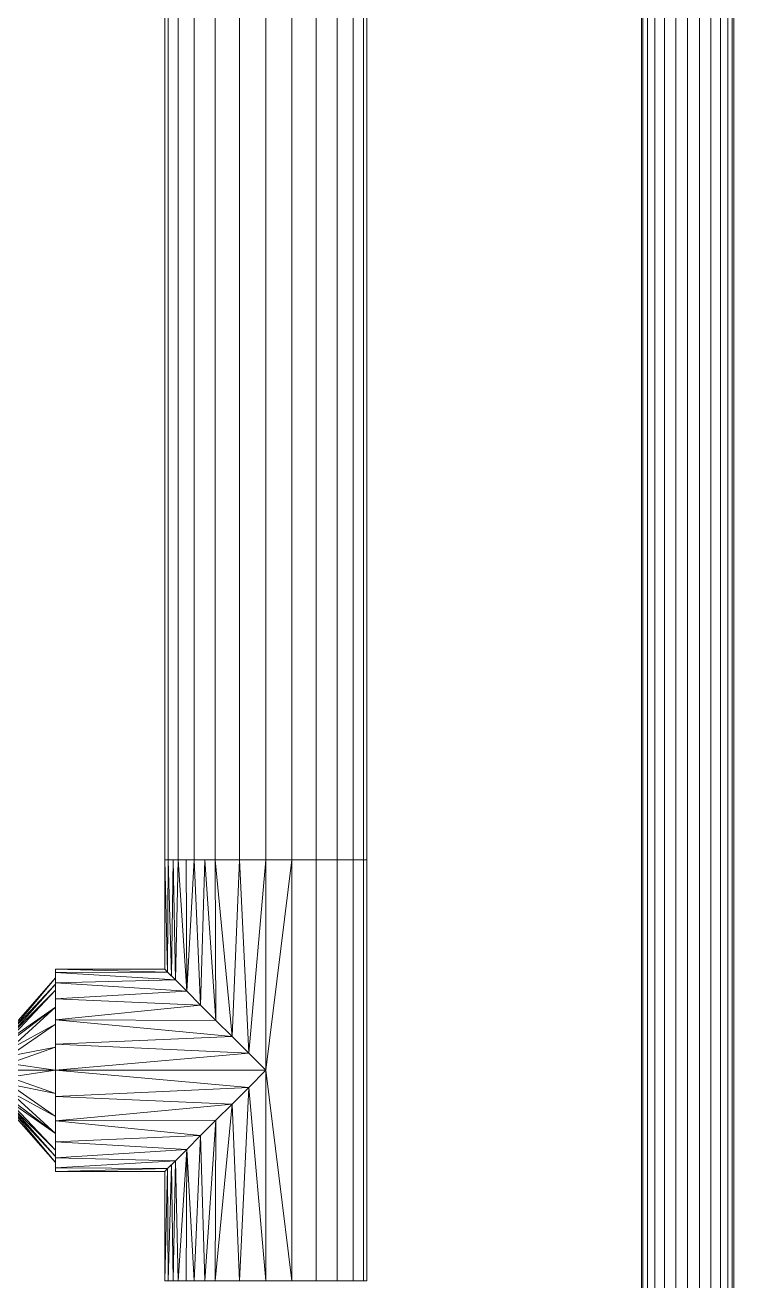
# Model space of a CAD drawing. Header units: inches. Extents: x -3325 to -59, y 5 to 733.
# Drawn here: x -2015.43 to -2005.35, y 449.75 to 467.6 of the extents above; entities that cross this region are included whole.
import ezdxf

# ---------------------------------------------------------------- set-up
doc = ezdxf.new("R2010")
doc.units = ezdxf.units.IN
doc.header["$MEASUREMENT"] = 0
doc.layers.add('P-PIPE', color=10, linetype='Continuous', lineweight=9)

# ---------------------------------------------------------------- blocks, each defined once
blk = doc.blocks.new('Tee - Welded - Generic - Standard-1126622-06 - Fifth Level')
at = {"layer": 'P-PIPE'}
mesh = blk.add_polyface(dxfattribs=at)
corners = [(-2.992, -1.437), (-2.992, -1.388, 0.372), (-2.992, -1.244, 0.719), (-2.992, -1.016, 1.016), (-2.992, -0.719, 1.244), (-2.992, -0.372, 1.388), (-2.992, 0, 1.437), (-2.992, 0.372, 1.388), (-2.992, 0.719, 1.244), (-2.992, 1.016, 1.016), (-2.992, 1.244, 0.719), (-2.992, 1.388, 0.372), (-2.992, 1.437), (-2.992, 1.388, -0.372), (-2.992, 1.244, -0.719), (-2.992, 1.016, -1.016), (-2.992, 0.719, -1.244), (-2.992, 0.372, -1.388), (-2.992, 0, -1.437), (-2.992, -0.372, -1.388), (-2.992, -0.719, -1.244), (-2.992, -1.016, -1.016), (-2.992, -1.244, -0.719), (-2.992, -1.388, -0.372)]
mesh.append_faces([[corners[k] for k in face] for face in [(10, 7, 8, 9)]], dxfattribs={"vtx0": -1})
mesh.append_faces([[corners[k] for k in face] for face in [(0, 3, 6)]], dxfattribs={"vtx0": -1, "vtx1": -1, "vtx2": -1})
mesh.append_faces([[corners[k] for k in face] for face in [(13, 18, 22, 23)]], dxfattribs={"vtx0": -1, "vtx1": -1, "vtx3": -1})
mesh.append_faces([[corners[k] for k in face] for face in [(18, 21, 22), (13, 23, 0, 12)]], dxfattribs={"vtx0": -1, "vtx2": -1})
mesh.append_faces([[corners[k] for k in face] for face in [(6, 7, 12, 0)]], dxfattribs={"vtx1": -1, "vtx2": -1, "vtx3": -1})
mesh.append_faces([[corners[k] for k in face] for face in [(16, 17, 18, 15), (19, 20, 21, 18)]], dxfattribs={"vtx2": -1})
mesh.append_faces([[corners[k] for k in face] for face in [(13, 14, 15, 18), (10, 11, 12, 7)]], dxfattribs={"vtx2": -1, "vtx3": -1})
mesh.append_faces([[corners[k] for k in face] for face in [(0, 1, 2, 3), (3, 4, 5, 6)]], dxfattribs={"vtx3": -1})
mesh = blk.add_polyface(dxfattribs=at)
corners = [(-2.992, 1.437), (-2.992, 1.388, 0.372), (-2.992, 1.244, 0.719), (-2.992, 1.016, 1.016), (-2.992, 0.719, 1.244), (-2.992, 0.372, 1.388), (-2.992, 0, 1.437), (-2.992, -0.372, 1.388), (-2.992, -0.719, 1.244), (-2.992, -1.016, 1.016), (-2.992, -1.244, 0.719), (-2.992, -1.388, 0.372), (-2.992, -1.437), (-1.437, -1.437), (-1.397, -1.397, 0.338), (-1.286, -1.286, 0.642), (-1.123, -1.123, 0.896), (-0.927, -0.927, 1.098), (-0.71, -0.71, 1.249), (-0.48, -0.48, 1.355), (-0.242, -0.242, 1.417), (0, 0, 1.437), (0.242, -0.242, 1.417), (0.48, -0.48, 1.355), (0.71, -0.71, 1.249), (0.927, -0.927, 1.098), (1.123, -1.123, 0.896), (1.286, -1.286, 0.642), (1.397, -1.397, 0.338), (1.437, -1.437), (2.992, -1.437), (2.992, -1.388, 0.372), (2.992, -1.244, 0.719), (2.992, -1.016, 1.016), (2.992, -0.719, 1.244), (2.992, -0.372, 1.388), (2.992, 0, 1.437), (2.992, 0.372, 1.388), (2.992, 0.719, 1.244), (2.992, 1.016, 1.016), (2.992, 1.244, 0.719), (2.992, 1.388, 0.372), (2.992, 1.437), (-2.992, -0.867, 1.13), (-2.992, -1.13, 0.867), (-2.992, -1.316, 0.545), (2.992, -1.316, 0.545), (2.992, -1.13, 0.867), (2.992, -0.867, 1.13), (1.341, -1.341, 0.49), (-1.341, -1.341, 0.49)]
mesh.append_faces([[corners[k] for k in face] for face in [(14, 12, 13)]], dxfattribs={"vtx0": -1})
mesh.append_faces([[corners[k] for k in face] for face in [(34, 24, 48), (33, 26, 47), (26, 33, 25), (11, 50, 45), (15, 45, 50), (12, 14, 11), (9, 17, 43), (16, 10, 15), (24, 34, 23), (22, 36, 21), (20, 7, 19), (7, 20, 6), (18, 43, 17)]], dxfattribs={"vtx0": -1, "vtx1": -1})
mesh.append_faces([[corners[k] for k in face] for face in [(32, 26, 27), (25, 33, 48), (11, 14, 50), (18, 8, 43), (16, 44, 10), (46, 27, 49), (48, 24, 25), (31, 49, 28), (16, 9, 44), (23, 34, 35), (15, 10, 45), (21, 5, 6), (26, 32, 47)]], dxfattribs={"vtx0": -1, "vtx2": -1})
mesh.append_faces([[corners[k] for k in face] for face in [(21, 36, 37, 5)]], dxfattribs={"vtx0": -1, "vtx2": -1, "vtx3": -1})
mesh.append_faces([[corners[k] for k in face] for face in [(30, 31, 28), (31, 46, 49), (46, 32, 27), (16, 17, 9), (18, 19, 8), (35, 36, 22), (22, 23, 35), (20, 21, 6), (7, 8, 19)]], dxfattribs={"vtx1": -1, "vtx2": -1})
mesh.append_faces([[corners[k] for k in face] for face in [(39, 40, 2, 3), (40, 41, 1, 2), (37, 38, 4, 5), (38, 39, 3, 4)]], dxfattribs={"vtx1": -1, "vtx3": -1})
mesh.append_faces([[corners[k] for k in face] for face in [(28, 29, 30)]], dxfattribs={"vtx2": -1})
mesh.append_faces([[corners[k] for k in face] for face in [(41, 42, 0, 1)]], dxfattribs={"vtx3": -1})
mesh = blk.add_polyface(dxfattribs=at)
corners = [(-2.992, -1.437), (-2.992, -1.388, -0.372), (-2.992, -1.244, -0.719), (-2.992, -1.016, -1.016), (-2.992, -0.719, -1.244), (-2.992, -0.372, -1.388), (-2.992, 0, -1.437), (-2.992, 0.372, -1.388), (-2.992, 0.719, -1.244), (-2.992, 1.016, -1.016), (-2.992, 1.244, -0.719), (-2.992, 1.388, -0.372), (-2.992, 1.437), (2.992, 1.437), (2.992, 1.388, -0.372), (2.992, 1.244, -0.719), (2.992, 1.016, -1.016), (2.992, 0.719, -1.244), (2.992, 0.372, -1.388), (2.992, 0, -1.437), (2.992, -0.372, -1.388), (2.992, -0.719, -1.244), (2.992, -1.016, -1.016), (2.992, -1.244, -0.719), (2.992, -1.388, -0.372), (2.992, -1.437), (1.437, -1.437), (1.397, -1.397, -0.338), (1.286, -1.286, -0.642), (1.123, -1.123, -0.896), (0.927, -0.927, -1.098), (0.71, -0.71, -1.249), (0.48, -0.48, -1.355), (0.242, -0.242, -1.417), (0, 0, -1.437), (-0.242, -0.242, -1.417), (-0.48, -0.48, -1.355), (-0.71, -0.71, -1.249), (-0.927, -0.927, -1.098), (-1.123, -1.123, -0.896), (-1.286, -1.286, -0.642), (-1.397, -1.397, -0.338), (-1.437, -1.437), (-2.992, -1.316, -0.545), (-2.992, -1.13, -0.867), (-2.992, -0.867, -1.13), (2.992, -0.867, -1.13), (2.992, -1.13, -0.867), (2.992, -1.316, -0.545), (-1.341, -1.341, -0.49), (1.341, -1.341, -0.49)]
mesh.append_faces([[corners[k] for k in face] for face in [(33, 20, 32), (6, 35, 5), (31, 46, 30), (28, 48, 50), (38, 45, 37), (24, 50, 48), (3, 39, 44), (37, 4, 36), (1, 41, 0), (40, 2, 39)]], dxfattribs={"vtx0": -1, "vtx1": -1})
mesh.append_faces([[corners[k] for k in face] for face in [(11, 14, 15, 10), (38, 3, 45), (19, 33, 34), (1, 49, 41), (39, 2, 44), (36, 4, 5), (43, 40, 49), (31, 21, 46), (21, 31, 32), (24, 27, 50), (27, 24, 25), (23, 28, 29), (3, 38, 39), (28, 23, 48), (40, 43, 2), (29, 22, 47)]], dxfattribs={"vtx0": -1, "vtx2": -1})
mesh.append_faces([[corners[k] for k in face] for face in [(34, 6, 7, 18)]], dxfattribs={"vtx0": -1, "vtx2": -1, "vtx3": -1})
mesh.append_faces([[corners[k] for k in face] for face in [(26, 27, 25)]], dxfattribs={"vtx1": -1})
mesh.append_faces([[corners[k] for k in face] for face in [(19, 20, 33), (18, 19, 34), (20, 21, 32), (35, 36, 5), (34, 35, 6), (46, 22, 30), (29, 30, 22), (47, 23, 29), (45, 4, 37), (1, 43, 49)]], dxfattribs={"vtx1": -1, "vtx2": -1})
mesh.append_faces([[corners[k] for k in face] for face in [(15, 16, 9, 10), (16, 17, 8, 9), (17, 18, 7, 8)]], dxfattribs={"vtx1": -1, "vtx3": -1})
mesh.append_faces([[corners[k] for k in face] for face in [(12, 13, 14, 11), (41, 42, 0)]], dxfattribs={"vtx2": -1})
mesh = blk.add_polyface(dxfattribs=at)
corners = [(2.992, -1.437), (2.992, -1.388, -0.372), (2.992, -1.244, -0.719), (2.992, -1.016, -1.016), (2.992, -0.719, -1.244), (2.992, -0.372, -1.388), (2.992, 0, -1.437), (2.992, 0.372, -1.388), (2.992, 0.719, -1.244), (2.992, 1.016, -1.016), (2.992, 1.244, -0.719), (2.992, 1.388, -0.372), (2.992, 1.437), (2.992, 1.388, 0.372), (2.992, 1.244, 0.719), (2.992, 1.016, 1.016), (2.992, 0.719, 1.244), (2.992, 0.372, 1.388), (2.992, 0, 1.437), (2.992, -0.372, 1.388), (2.992, -0.719, 1.244), (2.992, -1.016, 1.016), (2.992, -1.244, 0.719), (2.992, -1.388, 0.372)]
mesh.append_faces([[corners[k] for k in face] for face in [(16, 14, 15)]], dxfattribs={"vtx0": -1})
mesh.append_faces([[corners[k] for k in face] for face in [(3, 6, 2)]], dxfattribs={"vtx0": -1, "vtx1": -1})
mesh.append_faces([[corners[k] for k in face] for face in [(18, 21, 11)]], dxfattribs={"vtx0": -1, "vtx1": -1, "vtx2": -1})
mesh.append_faces([[corners[k] for k in face] for face in [(6, 9, 21, 2), (18, 11, 14, 16)]], dxfattribs={"vtx0": -1, "vtx1": -1, "vtx2": -1, "vtx3": -1})
mesh.append_faces([[corners[k] for k in face] for face in [(21, 0, 1, 2)]], dxfattribs={"vtx0": -1, "vtx3": -1})
mesh.append_faces([[corners[k] for k in face] for face in [(17, 18, 16)]], dxfattribs={"vtx1": -1})
mesh.append_faces([[corners[k] for k in face] for face in [(12, 13, 14, 11), (22, 23, 0, 21), (19, 20, 21, 18)]], dxfattribs={"vtx2": -1})
mesh.append_faces([[corners[k] for k in face] for face in [(9, 10, 11, 21)]], dxfattribs={"vtx2": -1, "vtx3": -1})
mesh.append_faces([[corners[k] for k in face] for face in [(6, 7, 8, 9), (3, 4, 5, 6)]], dxfattribs={"vtx3": -1})
mesh = blk.add_polyface(dxfattribs=at)
corners = [(-1.437, -2.992), (-1.388, -2.992, 0.372), (-1.244, -2.992, 0.719), (-1.016, -2.992, 1.016), (-0.719, -2.992, 1.244), (-0.372, -2.992, 1.388), (0, -2.992, 1.437), (0.372, -2.992, 1.388), (0.719, -2.992, 1.244), (1.016, -2.992, 1.016), (1.244, -2.992, 0.719), (1.388, -2.992, 0.372), (1.437, -2.992), (1.437, -1.437), (1.397, -1.397, 0.338), (1.286, -1.286, 0.642), (1.123, -1.123, 0.896), (0.927, -0.927, 1.098), (0.71, -0.71, 1.249), (0.48, -0.48, 1.355), (0.242, -0.242, 1.417), (0, 0, 1.437), (-0.242, -0.242, 1.417), (-0.48, -0.48, 1.355), (-0.71, -0.71, 1.249), (-0.927, -0.927, 1.098), (-1.123, -1.123, 0.896), (-1.286, -1.286, 0.642), (-1.397, -1.397, 0.338), (-1.437, -1.437)]
mesh.append_faces([[corners[k] for k in face] for face in [(1, 28, 0), (27, 2, 26), (23, 5, 22), (25, 4, 24), (8, 19, 7), (17, 9, 16)]], dxfattribs={"vtx0": -1, "vtx1": -1})
mesh.append_faces([[corners[k] for k in face] for face in [(26, 2, 3), (27, 1, 2), (23, 4, 5), (6, 21, 22), (22, 5, 6), (20, 6, 7), (16, 9, 10), (17, 8, 9), (14, 11, 12), (6, 20, 21)]], dxfattribs={"vtx0": -1, "vtx2": -1})
mesh.append_faces([[corners[k] for k in face] for face in [(13, 14, 12)]], dxfattribs={"vtx1": -1})
mesh.append_faces([[corners[k] for k in face] for face in [(3, 4, 25), (27, 28, 1), (25, 26, 3), (23, 24, 4), (10, 11, 15), (17, 18, 8), (19, 20, 7), (18, 19, 8), (15, 16, 10), (14, 15, 11)]], dxfattribs={"vtx1": -1, "vtx2": -1})
mesh.append_faces([[corners[k] for k in face] for face in [(28, 29, 0)]], dxfattribs={"vtx2": -1})
mesh = blk.add_polyface(dxfattribs=at)
corners = [(1.437, -2.992), (1.388, -2.992, -0.372), (1.244, -2.992, -0.719), (1.016, -2.992, -1.016), (0.719, -2.992, -1.244), (0.372, -2.992, -1.388), (0, -2.992, -1.437), (-0.372, -2.992, -1.388), (-0.719, -2.992, -1.244), (-1.016, -2.992, -1.016), (-1.244, -2.992, -0.719), (-1.388, -2.992, -0.372), (-1.437, -2.992), (-1.437, -1.437), (-1.397, -1.397, -0.338), (-1.286, -1.286, -0.642), (-1.123, -1.123, -0.896), (-0.927, -0.927, -1.098), (-0.71, -0.71, -1.249), (-0.48, -0.48, -1.355), (-0.242, -0.242, -1.417), (0, 0, -1.437), (0.242, -0.242, -1.417), (0.48, -0.48, -1.355), (0.71, -0.71, -1.249), (0.927, -0.927, -1.098), (1.123, -1.123, -0.896), (1.286, -1.286, -0.642), (1.397, -1.397, -0.338), (1.437, -1.437)]
mesh.append_faces([[corners[k] for k in face] for face in [(1, 28, 0), (3, 26, 2), (27, 2, 26), (23, 5, 22), (25, 4, 24), (8, 19, 7), (17, 9, 16)]], dxfattribs={"vtx0": -1, "vtx1": -1})
mesh.append_faces([[corners[k] for k in face] for face in [(27, 1, 2), (23, 4, 5), (6, 21, 22), (22, 5, 6), (20, 6, 7), (16, 9, 10), (17, 8, 9), (14, 11, 12), (6, 20, 21)]], dxfattribs={"vtx0": -1, "vtx2": -1})
mesh.append_faces([[corners[k] for k in face] for face in [(29, 0, 28), (13, 14, 12)]], dxfattribs={"vtx1": -1})
mesh.append_faces([[corners[k] for k in face] for face in [(3, 4, 25), (27, 28, 1), (25, 26, 3), (23, 24, 4), (10, 11, 15), (17, 18, 8), (19, 20, 7), (18, 19, 8), (15, 16, 10), (14, 15, 11)]], dxfattribs={"vtx1": -1, "vtx2": -1})
mesh = blk.add_polyface(dxfattribs=at)
corners = [(-1.437, -2.992), (-1.388, -2.992, -0.372), (-1.244, -2.992, -0.719), (-1.016, -2.992, -1.016), (-0.719, -2.992, -1.244), (-0.372, -2.992, -1.388), (0, -2.992, -1.437), (0.372, -2.992, -1.388), (0.719, -2.992, -1.244), (1.016, -2.992, -1.016), (1.244, -2.992, -0.719), (1.388, -2.992, -0.372), (1.437, -2.992), (1.388, -2.992, 0.372), (1.244, -2.992, 0.719), (1.016, -2.992, 1.016), (0.719, -2.992, 1.244), (0.372, -2.992, 1.388), (0, -2.992, 1.437), (-0.372, -2.992, 1.388), (-0.719, -2.992, 1.244), (-1.016, -2.992, 1.016), (-1.244, -2.992, 0.719), (-1.388, -2.992, 0.372)]
mesh.append_faces([[corners[k] for k in face] for face in [(0, 22, 23)]], dxfattribs={"vtx0": -1})
mesh.append_faces([[corners[k] for k in face] for face in [(3, 6, 2), (16, 18, 14, 15)]], dxfattribs={"vtx0": -1, "vtx1": -1})
mesh.append_faces([[corners[k] for k in face] for face in [(2, 6, 9, 11)]], dxfattribs={"vtx0": -1, "vtx1": -1, "vtx2": -1, "vtx3": -1})
mesh.append_faces([[corners[k] for k in face] for face in [(0, 14, 21, 22)]], dxfattribs={"vtx0": -1, "vtx1": -1, "vtx3": -1})
mesh.append_faces([[corners[k] for k in face] for face in [(2, 11, 12)]], dxfattribs={"vtx0": -1, "vtx2": -1})
mesh.append_faces([[corners[k] for k in face] for face in [(17, 18, 16)]], dxfattribs={"vtx1": -1})
mesh.append_faces([[corners[k] for k in face] for face in [(18, 19, 14)]], dxfattribs={"vtx1": -1, "vtx2": -1})
mesh.append_faces([[corners[k] for k in face] for face in [(9, 10, 11)]], dxfattribs={"vtx2": -1})
mesh.append_faces([[corners[k] for k in face] for face in [(0, 1, 2, 14), (12, 13, 14, 2), (19, 20, 21, 14)]], dxfattribs={"vtx2": -1, "vtx3": -1})
mesh.append_faces([[corners[k] for k in face] for face in [(6, 7, 8, 9), (3, 4, 5, 6)]], dxfattribs={"vtx3": -1})
blk = doc.blocks.new('Transition - Generic - Plumbing-CW-1127470-06 - Fifth Level')
at = {"layer": 'P-PIPE'}
mesh = blk.add_polyface(dxfattribs=at)
corners = [(0, -1.312), (0, -1.137, 0.656), (0, -0.656, 1.137), (0, 0, 1.312), (0, 0.656, 1.137), (0, 1.137, 0.656), (0, 1.312), (0, 1.137, -0.656), (0, 0.656, -1.137), (0, 0, -1.312), (0, -0.656, -1.137), (0, -1.137, -0.656)]
mesh.append_faces([[corners[k] for k in face] for face in [(0, 10, 11)]], dxfattribs={"vtx0": -1})
mesh.append_faces([[corners[k] for k in face] for face in [(0, 5, 9, 10)]], dxfattribs={"vtx0": -1, "vtx1": -1, "vtx3": -1})
mesh.append_faces([[corners[k] for k in face] for face in [(5, 7, 8, 9)]], dxfattribs={"vtx0": -1, "vtx3": -1})
mesh.append_faces([[corners[k] for k in face] for face in [(5, 6, 7)]], dxfattribs={"vtx2": -1})
mesh.append_faces([[corners[k] for k in face] for face in [(3, 4, 5, 0)]], dxfattribs={"vtx2": -1, "vtx3": -1})
mesh.append_faces([[corners[k] for k in face] for face in [(0, 1, 2, 3)]], dxfattribs={"vtx3": -1})
mesh = blk.add_polyface(dxfattribs=at)
corners = [(0, -1.312), (0, -1.137, -0.656), (0, -0.656, -1.137), (0, 0, -1.312), (0, 0.656, -1.137), (0, 1.137, -0.656), (0, 1.312), (0.656, 0.562), (0.656, 0.398, -0.398), (0.656, 0, -0.562), (0.656, -0.398, -0.398), (0.656, -0.562), (0.656, 0.48, -0.199), (0.656, 0.199, -0.48), (0.656, -0.199, -0.48), (0.656, -0.48, -0.199), (0, 0.328, -1.225), (0.656, 0.099, -0.521), (0.656, 0.439, -0.298), (0, 1.225, -0.328), (0.656, 0.521, -0.099), (0, -0.328, -1.225), (0.656, -0.298, -0.439), (0, -1.225, -0.328), (0.656, -0.521, -0.099), (0.656, -0.439, -0.298), (0.656, 0.298, -0.439), (0.656, -0.099, -0.521), (0, -0.896, -0.896), (0, 0.896, -0.896)]
mesh.append_faces([[corners[k] for k in face] for face in [(0, 24, 11)]], dxfattribs={"vtx0": -1})
mesh.append_faces([[corners[k] for k in face] for face in [(27, 3, 9), (28, 25, 1), (3, 27, 21), (25, 28, 10), (4, 13, 16), (29, 26, 4), (26, 29, 8), (5, 18, 29), (6, 20, 19), (1, 15, 23), (2, 22, 28)]], dxfattribs={"vtx0": -1, "vtx1": -1})
mesh.append_faces([[corners[k] for k in face] for face in [(5, 12, 18), (2, 14, 22), (3, 17, 9), (12, 5, 19), (19, 20, 12), (23, 15, 24), (24, 0, 23), (16, 13, 17), (14, 2, 21)]], dxfattribs={"vtx0": -1, "vtx2": -1})
mesh.append_faces([[corners[k] for k in face] for face in [(7, 20, 6)]], dxfattribs={"vtx1": -1})
mesh.append_faces([[corners[k] for k in face] for face in [(18, 8, 29), (3, 16, 17), (22, 10, 28), (25, 15, 1), (26, 13, 4), (27, 14, 21)]], dxfattribs={"vtx1": -1, "vtx2": -1})
mesh = blk.add_polyface(dxfattribs=at)
corners = [(0, 1.312), (0, 1.137, 0.656), (0, 0.656, 1.137), (0, 0, 1.312), (0, -0.656, 1.137), (0, -1.137, 0.656), (0, -1.312), (0.656, -0.562), (0.656, -0.398, 0.398), (0.656, 0, 0.562), (0.656, 0.398, 0.398), (0.656, 0.562), (0.656, -0.48, 0.199), (0.656, -0.199, 0.48), (0.656, 0.199, 0.48), (0.656, 0.48, 0.199), (0, -0.328, 1.225), (0.656, -0.099, 0.521), (0.656, -0.439, 0.298), (0, -1.225, 0.328), (0.656, -0.521, 0.099), (0, 0.328, 1.225), (0.656, 0.298, 0.439), (0, 1.225, 0.328), (0.656, 0.521, 0.099), (0.656, 0.439, 0.298), (0.656, -0.298, 0.439), (0.656, 0.099, 0.521), (0, 0.896, 0.896), (0, -0.896, 0.896)]
mesh.append_faces([[corners[k] for k in face] for face in [(0, 24, 11)]], dxfattribs={"vtx0": -1})
mesh.append_faces([[corners[k] for k in face] for face in [(27, 3, 9), (28, 25, 1), (3, 27, 21), (25, 28, 10), (4, 13, 16), (29, 26, 4), (26, 29, 8), (5, 18, 29), (6, 20, 19), (1, 15, 23), (2, 22, 28)]], dxfattribs={"vtx0": -1, "vtx1": -1})
mesh.append_faces([[corners[k] for k in face] for face in [(5, 12, 18), (2, 14, 22), (3, 17, 9), (12, 5, 19), (19, 20, 12), (23, 15, 24), (24, 0, 23), (16, 13, 17), (14, 2, 21)]], dxfattribs={"vtx0": -1, "vtx2": -1})
mesh.append_faces([[corners[k] for k in face] for face in [(7, 20, 6)]], dxfattribs={"vtx1": -1})
mesh.append_faces([[corners[k] for k in face] for face in [(18, 8, 29), (3, 16, 17), (22, 10, 28), (25, 15, 1), (26, 13, 4), (27, 14, 21)]], dxfattribs={"vtx1": -1, "vtx2": -1})
mesh = blk.add_polyface(dxfattribs=at)
corners = [(0.656, -0.562), (0.656, -0.398, -0.398), (0.656, 0, -0.562), (0.656, 0.398, -0.398), (0.656, 0.562), (0.656, 0.398, 0.398), (0.656, 0, 0.562), (0.656, -0.398, 0.398)]
mesh.append_faces([[corners[k] for k in face] for face in [(2, 4, 7, 1)]], dxfattribs={"vtx0": -1, "vtx1": -1, "vtx2": -1})
mesh.append_faces([[corners[k] for k in face] for face in [(3, 4, 2)]], dxfattribs={"vtx1": -1})
mesh.append_faces([[corners[k] for k in face] for face in [(5, 6, 7, 4), (7, 0, 1)]], dxfattribs={"vtx2": -1})

msp = doc.modelspace()

# ---------------------------------------------------------------- linework, layer by layer
at = {"layer": 'P-PIPE', "color": 1}
for p, q in [((-2006.003, 587.43, 1076), (-2006.003, 373.239, 1076)), ((-2006.003, 587.43, 1076), (-2006.003, 373.239, 1076)), ((-2012.003, 572.751, 1076), (-2012.003, 455.735, 1076)), ((-2012.003, 572.751, 1076), (-2012.003, 455.735, 1076)), ((-2012.003, 449.751, 1076), (-2012.003, 455.735, 1076)), ((-2014.995, 452.743, 1076), (-2015.651, 452.743, 1076)), ((-2014.995, 452.743, 1076), (-2012.003, 452.743, 1076))]:
    msp.add_line(p, q, dxfattribs=at)

# ---------------------------------------------------------------- block references
at = {"layer": 'P-PIPE', "color": 1, "extrusion": (0, 0, -1), "rotation": 90}
msp.add_blockref('Tee - Welded - Generic - Standard-1126622-06 - Fifth Level', (2012.003, 452.743, -1076), dxfattribs=at)
at = {"layer": 'P-PIPE', "color": 1, "rotation": 180}
msp.add_blockref('Transition - Generic - Plumbing-CW-1127470-06 - Fifth Level', (-2014.995, 452.743, 1076), dxfattribs=at)

# ---------------------------------------------------------------- meshes
at = {"layer": 'P-PIPE', "color": 1}
mesh = msp.add_polyface(dxfattribs=at)
corners = [(-2006.003, 587.43, 1076.658), (-2006.173, 587.43, 1076.635), (-2006.331, 587.43, 1076.569), (-2006.468, 587.43, 1076.465), (-2006.572, 587.43, 1076.329), (-2006.638, 587.43, 1076.17), (-2006.66, 587.43, 1076), (-2006.66, 373.239, 1076), (-2006.638, 373.239, 1076.17), (-2006.572, 373.239, 1076.329), (-2006.468, 373.239, 1076.465), (-2006.331, 373.239, 1076.569), (-2006.173, 373.239, 1076.635), (-2006.003, 373.239, 1076.658)]
mesh.append_faces([[corners[k] for k in face] for face in [(8, 9, 4, 5), (3, 4, 9, 10), (11, 12, 1, 2), (2, 3, 10, 11)]], dxfattribs={"vtx1": -1, "vtx3": -1, "color": 1})
mesh.append_faces([[corners[k] for k in face] for face in [(6, 7, 8, 5)]], dxfattribs={"vtx2": -1, "color": 1})
mesh.append_faces([[corners[k] for k in face] for face in [(12, 13, 0, 1)]], dxfattribs={"vtx3": -1, "color": 1})
mesh = msp.add_polyface(dxfattribs=at)
corners = [(-2006.66, 587.43, 1076), (-2006.638, 587.43, 1075.83), (-2006.572, 587.43, 1075.671), (-2006.468, 587.43, 1075.535), (-2006.331, 587.43, 1075.431), (-2006.173, 587.43, 1075.365), (-2006.003, 587.43, 1075.343), (-2006.003, 373.239, 1075.343), (-2006.173, 373.239, 1075.365), (-2006.331, 373.239, 1075.431), (-2006.468, 373.239, 1075.535), (-2006.572, 373.239, 1075.671), (-2006.638, 373.239, 1075.83), (-2006.66, 373.239, 1076)]
mesh.append_faces([[corners[k] for k in face] for face in [(7, 8, 5, 6)]], dxfattribs={"vtx1": -1, "color": 1})
mesh.append_faces([[corners[k] for k in face] for face in [(8, 9, 4, 5), (3, 4, 9, 10), (11, 12, 1, 2), (2, 3, 10, 11)]], dxfattribs={"vtx1": -1, "vtx3": -1, "color": 1})
mesh.append_faces([[corners[k] for k in face] for face in [(12, 13, 0, 1)]], dxfattribs={"vtx3": -1, "color": 1})
mesh = msp.add_polyface(dxfattribs=at)
corners = [(-2005.345, 587.43, 1076), (-2005.368, 587.43, 1076.17), (-2005.433, 587.43, 1076.329), (-2005.538, 587.43, 1076.465), (-2005.674, 587.43, 1076.569), (-2005.833, 587.43, 1076.635), (-2006.003, 587.43, 1076.658), (-2006.003, 373.239, 1076.658), (-2005.833, 373.239, 1076.635), (-2005.674, 373.239, 1076.569), (-2005.538, 373.239, 1076.465), (-2005.433, 373.239, 1076.329), (-2005.368, 373.239, 1076.17), (-2005.345, 373.239, 1076)]
mesh.append_faces([[corners[k] for k in face] for face in [(7, 8, 5, 6)]], dxfattribs={"vtx1": -1, "color": 1})
mesh.append_faces([[corners[k] for k in face] for face in [(8, 9, 4, 5), (3, 4, 9, 10), (11, 12, 1, 2), (2, 3, 10, 11)]], dxfattribs={"vtx1": -1, "vtx3": -1, "color": 1})
mesh.append_faces([[corners[k] for k in face] for face in [(12, 13, 0, 1)]], dxfattribs={"vtx3": -1, "color": 1})
mesh = msp.add_polyface(dxfattribs=at)
corners = [(-2006.003, 587.43, 1075.343), (-2005.833, 587.43, 1075.365), (-2005.674, 587.43, 1075.431), (-2005.538, 587.43, 1075.535), (-2005.433, 587.43, 1075.671), (-2005.368, 587.43, 1075.83), (-2005.345, 587.43, 1076), (-2005.345, 373.239, 1076), (-2005.368, 373.239, 1075.83), (-2005.433, 373.239, 1075.671), (-2005.538, 373.239, 1075.535), (-2005.674, 373.239, 1075.431), (-2005.833, 373.239, 1075.365), (-2006.003, 373.239, 1075.343)]
mesh.append_faces([[corners[k] for k in face] for face in [(7, 8, 5, 6)]], dxfattribs={"vtx1": -1, "color": 1})
mesh.append_faces([[corners[k] for k in face] for face in [(8, 9, 4, 5), (3, 4, 9, 10), (11, 12, 1, 2), (2, 3, 10, 11)]], dxfattribs={"vtx1": -1, "vtx3": -1, "color": 1})
mesh.append_faces([[corners[k] for k in face] for face in [(12, 13, 0, 1)]], dxfattribs={"vtx3": -1, "color": 1})
mesh = msp.add_polyface(dxfattribs=at)
corners = [(-2012.003, 572.751, 1077.438), (-2012.375, 572.751, 1077.389), (-2012.721, 572.751, 1077.245), (-2013.019, 572.751, 1077.016), (-2013.248, 572.751, 1076.719), (-2013.391, 572.751, 1076.372), (-2013.44, 572.751, 1076), (-2013.44, 455.735, 1076), (-2013.391, 455.735, 1076.372), (-2013.248, 455.735, 1076.719), (-2013.019, 455.735, 1077.016), (-2012.721, 455.735, 1077.245), (-2012.375, 455.735, 1077.389), (-2012.003, 455.735, 1077.438)]
mesh.append_faces([[corners[k] for k in face] for face in [(8, 9, 4, 5), (3, 4, 9, 10), (11, 12, 1, 2), (2, 3, 10, 11)]], dxfattribs={"vtx1": -1, "vtx3": -1, "color": 1})
mesh.append_faces([[corners[k] for k in face] for face in [(6, 7, 8, 5)]], dxfattribs={"vtx2": -1, "color": 1})
mesh.append_faces([[corners[k] for k in face] for face in [(12, 13, 0, 1)]], dxfattribs={"vtx3": -1, "color": 1})
mesh = msp.add_polyface(dxfattribs=at)
corners = [(-2013.44, 572.751, 1076), (-2013.391, 572.751, 1075.628), (-2013.248, 572.751, 1075.281), (-2013.019, 572.751, 1074.984), (-2012.721, 572.751, 1074.755), (-2012.375, 572.751, 1074.611), (-2012.003, 572.751, 1074.562), (-2012.003, 455.735, 1074.562), (-2012.375, 455.735, 1074.611), (-2012.721, 455.735, 1074.755), (-2013.019, 455.735, 1074.984), (-2013.248, 455.735, 1075.281), (-2013.391, 455.735, 1075.628), (-2013.44, 455.735, 1076)]
mesh.append_faces([[corners[k] for k in face] for face in [(7, 8, 5, 6)]], dxfattribs={"vtx1": -1, "color": 1})
mesh.append_faces([[corners[k] for k in face] for face in [(8, 9, 4, 5), (3, 4, 9, 10), (11, 12, 1, 2), (2, 3, 10, 11)]], dxfattribs={"vtx1": -1, "vtx3": -1, "color": 1})
mesh.append_faces([[corners[k] for k in face] for face in [(12, 13, 0, 1)]], dxfattribs={"vtx3": -1, "color": 1})
mesh = msp.add_polyface(dxfattribs=at)
corners = [(-2010.565, 572.751, 1076), (-2010.614, 572.751, 1076.372), (-2010.758, 572.751, 1076.719), (-2010.986, 572.751, 1077.016), (-2011.284, 572.751, 1077.245), (-2011.631, 572.751, 1077.389), (-2012.003, 572.751, 1077.438), (-2012.003, 455.735, 1077.438), (-2011.631, 455.735, 1077.389), (-2011.284, 455.735, 1077.245), (-2010.986, 455.735, 1077.016), (-2010.758, 455.735, 1076.719), (-2010.614, 455.735, 1076.372), (-2010.565, 455.735, 1076)]
mesh.append_faces([[corners[k] for k in face] for face in [(7, 8, 5, 6)]], dxfattribs={"vtx1": -1, "color": 1})
mesh.append_faces([[corners[k] for k in face] for face in [(8, 9, 4, 5), (3, 4, 9, 10), (11, 12, 1, 2), (2, 3, 10, 11)]], dxfattribs={"vtx1": -1, "vtx3": -1, "color": 1})
mesh.append_faces([[corners[k] for k in face] for face in [(12, 13, 0, 1)]], dxfattribs={"vtx3": -1, "color": 1})
mesh = msp.add_polyface(dxfattribs=at)
corners = [(-2012.003, 572.751, 1074.562), (-2011.631, 572.751, 1074.611), (-2011.284, 572.751, 1074.755), (-2010.986, 572.751, 1074.984), (-2010.758, 572.751, 1075.281), (-2010.614, 572.751, 1075.628), (-2010.565, 572.751, 1076), (-2010.565, 455.735, 1076), (-2010.614, 455.735, 1075.628), (-2010.758, 455.735, 1075.281), (-2010.986, 455.735, 1074.984), (-2011.284, 455.735, 1074.755), (-2011.631, 455.735, 1074.611), (-2012.003, 455.735, 1074.562)]
mesh.append_faces([[corners[k] for k in face] for face in [(7, 8, 5, 6)]], dxfattribs={"vtx1": -1, "color": 1})
mesh.append_faces([[corners[k] for k in face] for face in [(8, 9, 4, 5), (3, 4, 9, 10), (11, 12, 1, 2), (2, 3, 10, 11)]], dxfattribs={"vtx1": -1, "vtx3": -1, "color": 1})
mesh.append_faces([[corners[k] for k in face] for face in [(12, 13, 0, 1)]], dxfattribs={"vtx3": -1, "color": 1})
mesh = msp.add_polyface(dxfattribs=at)
corners = [(-2013.44, 455.735, 1076), (-2013.391, 455.735, 1075.628), (-2013.248, 455.735, 1075.281), (-2013.019, 455.735, 1074.984), (-2012.721, 455.735, 1074.755), (-2012.375, 455.735, 1074.611), (-2012.003, 455.735, 1074.562), (-2011.631, 455.735, 1074.611), (-2011.284, 455.735, 1074.755), (-2010.986, 455.735, 1074.984), (-2010.758, 455.735, 1075.281), (-2010.614, 455.735, 1075.628), (-2010.565, 455.735, 1076), (-2010.614, 455.735, 1076.372), (-2010.758, 455.735, 1076.719), (-2010.986, 455.735, 1077.016), (-2011.284, 455.735, 1077.245), (-2011.631, 455.735, 1077.389), (-2012.003, 455.735, 1077.438), (-2012.375, 455.735, 1077.389), (-2012.721, 455.735, 1077.245), (-2013.019, 455.735, 1077.016), (-2013.248, 455.735, 1076.719), (-2013.391, 455.735, 1076.372)]
mesh.append_faces([[corners[k] for k in face] for face in [(7, 5, 6), (12, 10, 11)]], dxfattribs={"vtx0": -1, "color": 1})
mesh.append_faces([[corners[k] for k in face] for face in [(5, 7, 3, 4)]], dxfattribs={"vtx0": -1, "vtx1": -1, "color": 1})
mesh.append_faces([[corners[k] for k in face] for face in [(3, 7, 10)]], dxfattribs={"vtx0": -1, "vtx1": -1, "vtx2": -1, "color": 1})
mesh.append_faces([[corners[k] for k in face] for face in [(3, 15, 21, 0), (12, 15, 3, 10)]], dxfattribs={"vtx0": -1, "vtx1": -1, "vtx2": -1, "vtx3": -1, "color": 1})
mesh.append_faces([[corners[k] for k in face] for face in [(23, 0, 21, 22)]], dxfattribs={"vtx1": -1, "color": 1})
mesh.append_faces([[corners[k] for k in face] for face in [(17, 18, 19), (13, 14, 15, 12), (1, 2, 3, 0), (8, 9, 10, 7)]], dxfattribs={"vtx2": -1, "color": 1})
mesh.append_faces([[corners[k] for k in face] for face in [(19, 20, 21, 15), (15, 16, 17, 19)]], dxfattribs={"vtx2": -1, "vtx3": -1, "color": 1})

doc.saveas('drawing.dxf')
